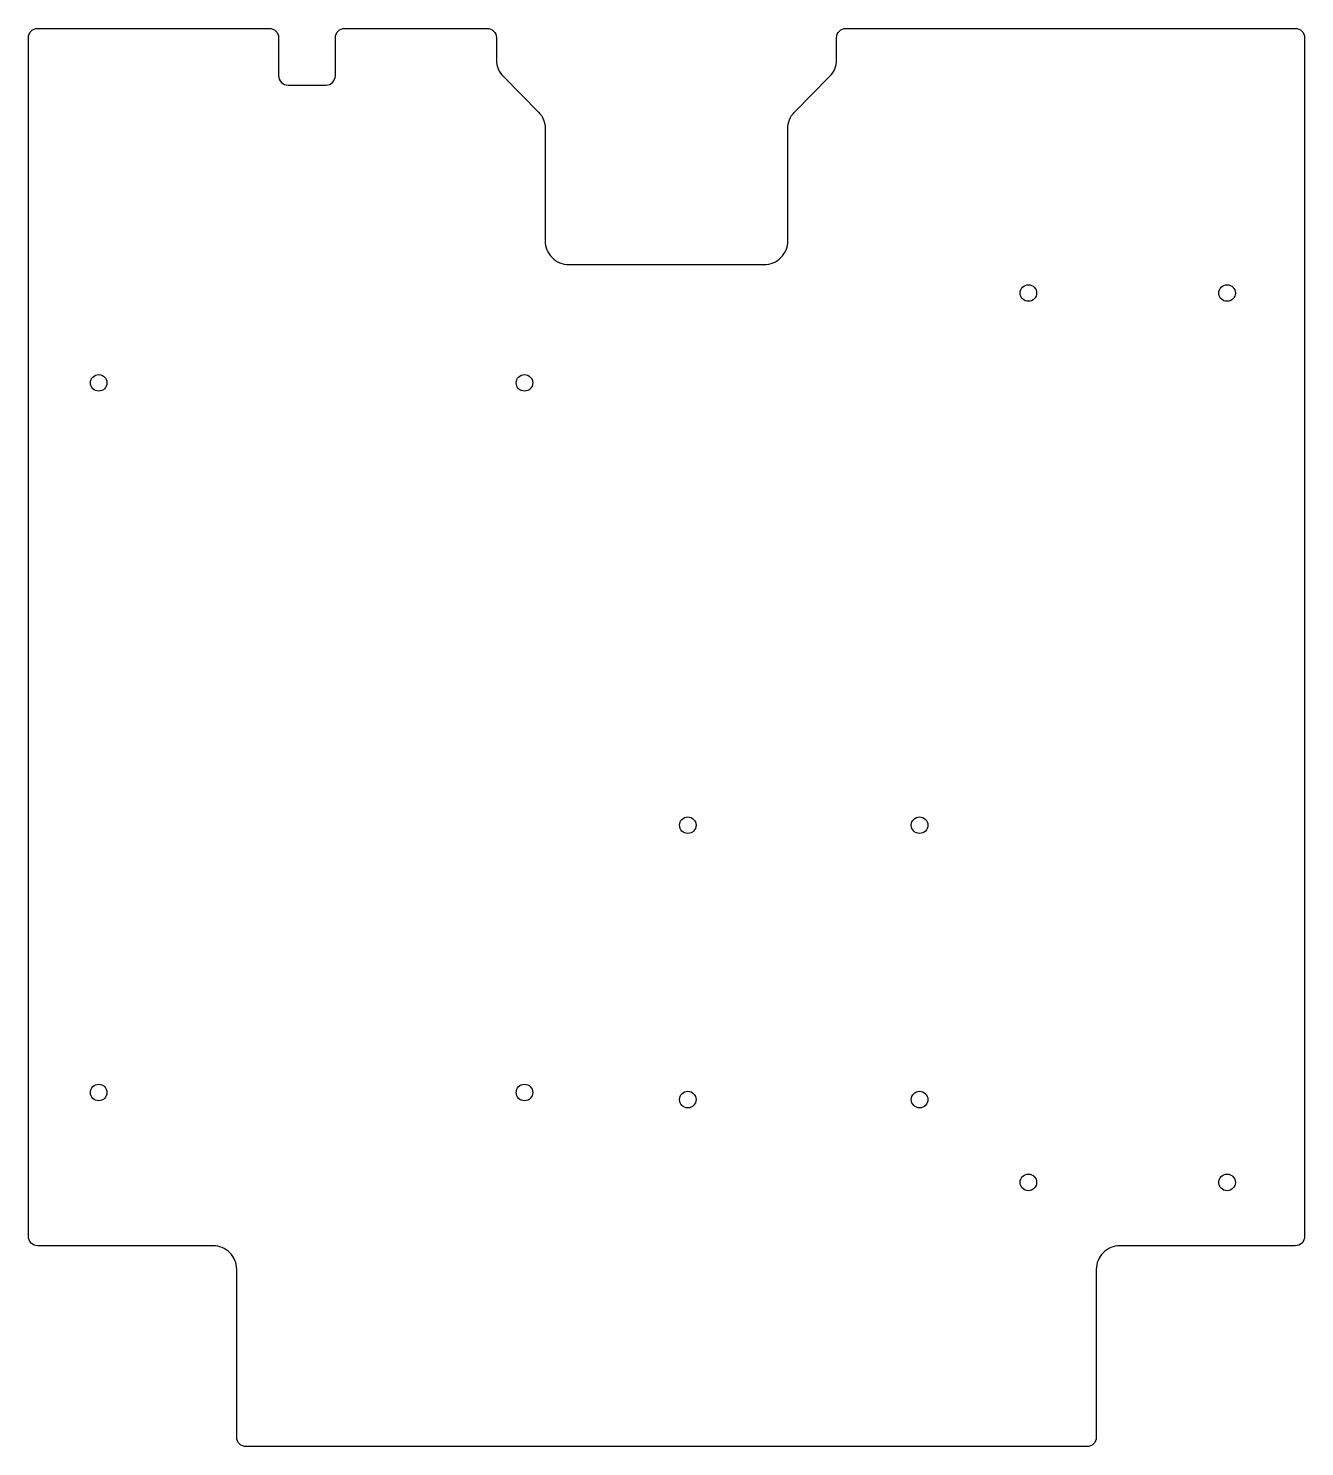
# Model space of a CAD drawing. Extents: x 0 to 270, y 0 to 300.
import ezdxf

# ---------------------------------------------------------------- set-up
doc = ezdxf.new("R2010")
doc.units = 0
doc.layers.get('0').update_dxf_attribs({"linetype": 'CONTINUOUS'})

msp = doc.modelspace()

# ---------------------------------------------------------------- linework, layer by layer
msp.add_lwpolyline([(46.05, 0, -0.414214), (44.05, 2), (44.05, 37.45, 0.414214), (39.05, 42.45), (2, 42.45, -0.414214), (0, 44.45), (0, 297.8, -0.414214), (2, 299.8), (50.9, 299.8, -0.414214), (52.9, 297.8), (52.9, 289.8, 0.414214), (54.9, 287.8), (62.9, 287.8, 0.414214), (64.9, 289.8), (64.9, 297.8, -0.414214), (66.9, 299.8), (96.94, 299.8, -0.414214), (98.94, 297.8), (98.94, 293.14, 0.198912), (100.41, 289.6), (107.83, 282.11, -0.203815), (109.24, 278.6), (109.24, 254.89, 0.414214), (114.24, 249.89), (155.56, 249.89, 0.414214), (160.56, 254.89), (160.56, 278.6, -0.203815), (161.97, 282.11), (169.39, 289.6, 0.198912), (170.86, 293.14), (170.86, 297.8, -0.414214), (172.86, 299.8), (267.8, 299.8, -0.414214), (269.8, 297.8), (269.8, 44.45, -0.414214), (267.8, 42.45), (230.75, 42.45, 0.414214), (225.75, 37.45), (225.75, 2, -0.414214), (223.75, 0), (46.05, 0)], format="xyb")
for centre in [(211.4, 243.85), (253.4, 243.85), (14.87, 224.86), (104.87, 224.86), (139.4, 131.36), (188.4, 131.36), (14.87, 74.86), (104.87, 74.86), (139.4, 73.36), (188.4, 73.36), (211.4, 55.85), (253.4, 55.85)]:
    msp.add_circle(centre, 1.75)

doc.saveas('drawing.dxf')
